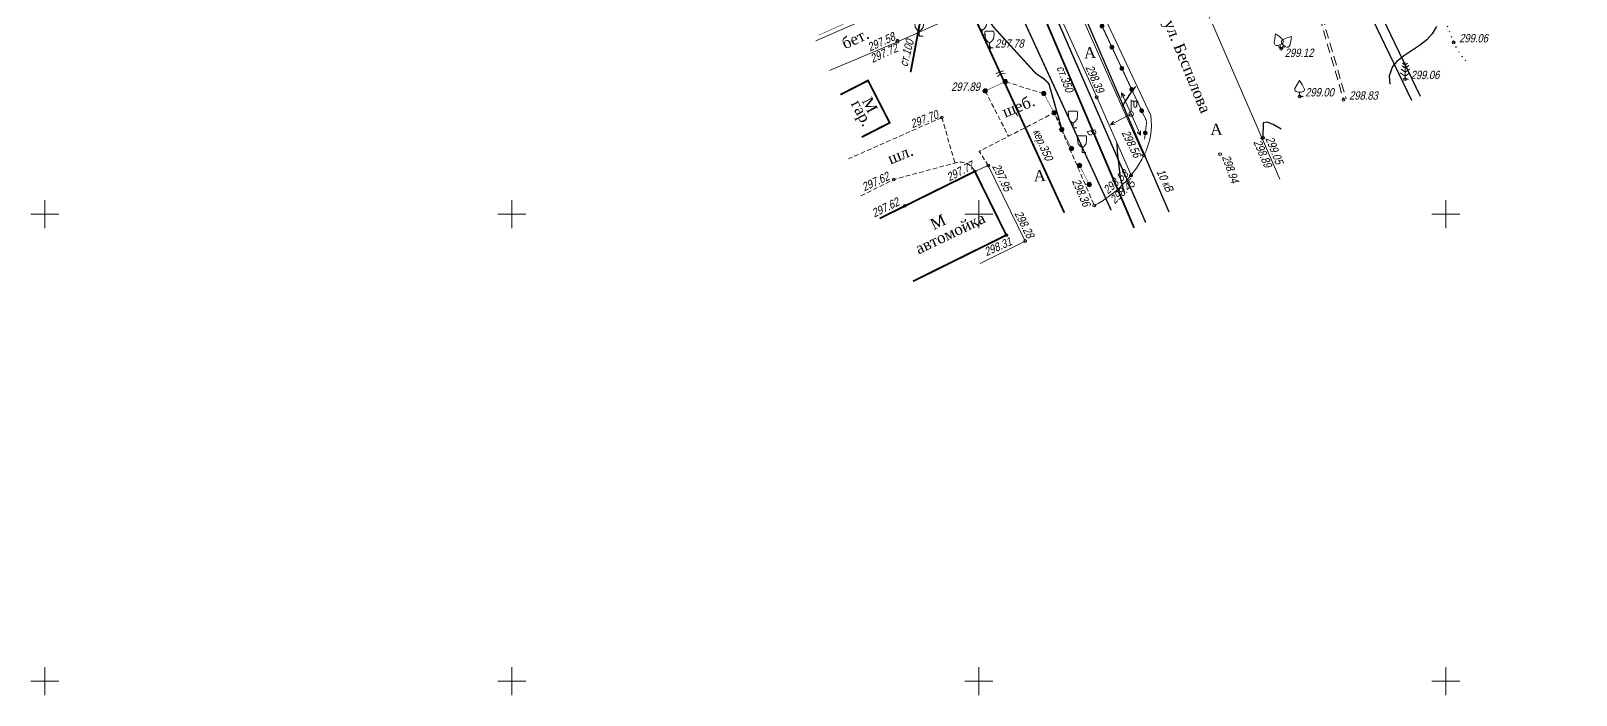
# Model space of a CAD drawing. Header units: metres. Extents: x 5191936 to 10384803, y 4968698 to 9938221.
# Drawn here: x 5192348.5 to 5192513.9, y 4968698.5 to 4968769.6 of the extents above; entities that cross this region are included whole.
import ezdxf

# ---------------------------------------------------------------- set-up
doc = ezdxf.new("R2010")
doc.units = ezdxf.units.M
for name, pattern in [('71327800', [1, 0, -1]), ('COMMUN', [6, 5, -1]), ('DASHED', [0.75, 0.5, -0.25]), ('DASHEDX2', [1.5, 1, -0.5])]:
    doc.linetypes.add(name, pattern=pattern)
doc.layers.get('0').update_dxf_attribs({"lineweight": 18})
for name, color, linetype, lineweight in [('51472300', 7, 'Continuous', 18), ('71133200', 7, 'Continuous', 18), ('71133300', 7, 'Continuous', 18), ('71133600', 7, 'Continuous', 18), ('82211000', 7, 'Continuous', 18), ('Commun', 7, 'Continuous', 18), ('GEO_POINTS', 7, 'Continuous', 18), ('Grid', 7, 'Continuous', 18), ('Sit', 7, 'Continuous', 18), ('Text', 7, 'Continuous', 18), ('Text_com', 7, 'Continuous', 18), ('Us_znak', 7, 'Continuous', 18)]:
    doc.layers.add(name, color=color, linetype=linetype, lineweight=lineweight)
for name, color, linetype in [('71315000', 7, 'Continuous'), ('71327800', 7, 'Continuous'), ('R_Поверхность1_CNT-MAJ', 7, 'Continuous'), ('R_Поверхность1_CNT-MIN', 7, 'Continuous')]:
    doc.layers.add(name, color=color, linetype=linetype)
doc.styles.add('eskd', font='ESKD1.shx', dxfattribs={"width": 1.2, "oblique": 15})
doc.styles.get("Standard").update_dxf_attribs({"font": 'arial.ttf', "width": 0.8, "oblique": 13, "height": 0.9})
doc.styles.add('style1', font='times.ttf', dxfattribs={"height": 1})
doc.linetypes.add('KABELww_500', pattern='A,0.0001,-0.4,[131,ltypeshp.shx,S=0.4,R=90,X=0.4,Y=-0.4],0.2,[131,ltypeshp.shx,S=0.2,R=90,X=0.4,Y=-0.2],3.6,[131,ltypeshp.shx,S=0.2,R=-90,X=-0.4,Y=0.2],0.2,[131,ltypeshp.shx,S=0.4,R=-90,X=-0.4,Y=0.4],-0.8,4,-0.4', length=9.6001)
doc.linetypes.add('ПОДЗ_ЛИНИИ_СВЯЗИ', pattern='A,4.8,-0.2,[133,ltypeshp.shx,S=0.2,R=0,X=-0.2,Y=0],-0.2,4.8,-2', length=12)

# ---------------------------------------------------------------- blocks, each defined once
blk = doc.blocks.new('71133200')
for p, q in [((-0.924145, 3.560442), (-1.024145, 3.360442)), ((-1.024145, 3.360442), (-0.977382, 2.864397)), ((-0.024145, 3.560442), (-0.924145, 3.560442)), ((-0.024145, 3.560442), (0.875855, 3.560442)), ((0.875855, 3.560442), (0.958164, 3.395824)), ((0.975974, 2.864397), (0.958164, 3.395824)), ((-0.977382, 2.864397), (-0.861899, 1.88241)), ((-0.861899, 1.88241), (-0.374616, 1.28565)), ((-0.374616, 1.28565), (0, 1.039723)), ((0, 1.039723), (0.401375, 1.321765)), ((0, 0), (0, 1.039723)), ((0.8, 0), (0, 0)), ((0.401375, 1.321765), (0.861899, 1.88241)), ((0.861899, 1.88241), (0.975974, 2.864397))]:
    blk.add_line(p, q)
at = {"style": 'eskd', "oblique": 14.99997778}
blk.add_attdef('Z', (1.873004, -0.239356), '', height=2, dxfattribs=at)
blk = doc.blocks.new('51472300')
for p, q in [((0, 0.5), (0, 3)), ((0, 2.75), (1.5, 2.75)), ((0.54, 1.74), (0.54, 2.75)), ((1.2, 1.74), (1.2, 2.75))]:
    blk.add_line(p, q)
at = {"color": 7}
for radius in [0.5, 0.05]:
    blk.add_circle((0, 0), radius, dxfattribs=at)
blk.add_arc((0.87, 1.75), 0.331, 182.1567, 357.8433)
at = {"oblique": 15}
blk.add_attdef('Z', (1.02, -1.37), '', height=2, dxfattribs=at)
blk = doc.blocks.new('71133300')
for p, q in [((0, 0.91), (0, 0)), ((0, 0), (0.76, 0))]:
    blk.add_line(p, q)
blk.add_lwpolyline([(0, 0.91), (-0.38, 0.91), (-0.76, 1.03), (-0.95, 1.21), (-1.01, 1.47), (-0.99, 1.69), (-0.54, 2.57), (0, 3.42), (0.54, 2.57), (0.99, 1.69), (1.01, 1.47), (0.95, 1.21), (0.76, 1.03), (0.39, 0.91)], close=True)
at = {"style": 'eskd', "oblique": 15}
blk.add_attdef('Z', (1.77, -0.69), '', height=2, dxfattribs=at)
blk = doc.blocks.new('71133600')
for p, q in [((-0.52, 3.39), (0, 3.02)), ((0, 3.02), (0.55, 3.39)), ((-0.86, 2.16), (0, 1.51)), ((0, 1.51), (0.96, 2.16))]:
    blk.add_line(p, q)
for points in [[(0.71, 0), (0, 0), (0, 3.55)], [(-1.05, 1.38), (0, 0.67), (1, 1.38)], [(-0.64, 2.84), (0, 2.37), (0, 2.37), (0.78, 2.93)]]:
    blk.add_lwpolyline(points)
at = {"style": 'eskd', "oblique": 15}
blk.add_attdef('Z', (2.03, -0.19), '', height=2, dxfattribs=at)
blk = doc.blocks.new('NAPR')
at = {"layer": 'Us_znak', "color": 0, "linetype": 'Continuous', "lineweight": -2}
for p in [(-0.19, 2.04), (0.19, 2.04)]:
    blk.add_line(p, (0, 2.5), dxfattribs=at)
blk.add_lwpolyline([(0, 0), (0, 2.5)], dxfattribs=at)
blk = doc.blocks.new('GRID')
at = {"layer": 'Grid', "color": 104}
blk.add_line((-1.5, 0), (1.5, 0), dxfattribs=at)
for points in [[(0, 0), (0, 1.5)], [(0, 0), (0, -1.5)]]:
    blk.add_lwpolyline(points, dxfattribs=at)
blk = doc.blocks.new('*U379')
at = {"layer": '82211000', "linetype": 'Continuous', "ltscale": 0.5}
blk.add_hatch(color=256, dxfattribs=at).paths.add_polyline_path([(5192467.85, 4968758.95, 1), (5192467.79, 4968758.45, 1)], flags=0)
at = {"layer": '82211000', "linetype": 'Continuous', "ltscale": 0.5, "flags": 128}
blk.add_lwpolyline([(5192467.97, 4968759.94, 0.1, 0.1, 0), (5192467.85, 4968758.95, 0, 0, 0)], format="xyseb", dxfattribs=at)
at = {"layer": '82211000', "ltscale": 0.5}
blk.add_lwpolyline([(5192467.79, 4968758.45, 0.1, 0.1, 0), (5192467.74, 4968758.02, 0.1, 0.1, 0)], format="xyseb", dxfattribs=at)
blk = doc.blocks.new('*U381')
at = {"layer": '82211000', "linetype": 'Continuous', "ltscale": 0.5}
for points in [[(5192462.22, 4968772.16, 1), (5192462.01, 4968772.61, 1)], [(5192463.28, 4968769.9, 1), (5192463.07, 4968770.35, 1)], [(5192464.35, 4968767.63, 1), (5192464.14, 4968768.09, 1)], [(5192465.41, 4968765.37, 1), (5192465.2, 4968765.83, 1)], [(5192466.48, 4968763.11, 1), (5192466.26, 4968763.56, 1)], [(5192467.54, 4968760.85, 1), (5192467.33, 4968761.3, 1)]]:
    blk.add_hatch(color=256, dxfattribs=at).paths.add_polyline_path(points, flags=0)
at = {"layer": '82211000', "ltscale": 0.5}
blk.add_lwpolyline([(5192462.01, 4968772.61, 0.1, 0.1, 0), (5192461.68, 4968773.31, 0.1, 0.1, 0)], format="xyseb", dxfattribs=at)
at = {"layer": '82211000', "linetype": 'Continuous', "ltscale": 0.5}
for points in [[(5192463.07, 4968770.35, 0.1, 0.1, 0), (5192462.22, 4968772.16, 0.1, 0.1, 0)], [(5192464.14, 4968768.09, 0.1, 0.1, 0), (5192463.28, 4968769.9, 0.1, 0.1, 0)], [(5192465.2, 4968765.83, 0.1, 0.1, 0), (5192464.35, 4968767.63, 0.1, 0.1, 0)], [(5192466.26, 4968763.56, 0.1, 0.1, 0), (5192465.41, 4968765.37, 0.1, 0.1, 0)], [(5192467.33, 4968761.3, 0.1, 0.1, 0), (5192466.48, 4968763.11, 0.1, 0.1, 0)]]:
    blk.add_lwpolyline(points, format="xyseb", dxfattribs=at)
at = {"layer": '82211000', "linetype": 'Continuous', "ltscale": 0.5, "flags": 128}
blk.add_lwpolyline([(5192467.97, 4968759.94, 0.1, 0.1, 0), (5192467.54, 4968760.85, 0, 0, 0)], format="xyseb", dxfattribs=at)
blk = doc.blocks.new('*U386')
at = {"layer": '82211000', "linetype": 'Continuous', "ltscale": 0.5}
for points in [[(5192462.03, 4968772.64, 1), (5192462.24, 4968772.19, 1)], [(5192463.09, 4968770.38, 1), (5192463.3, 4968769.93, 1)], [(5192464.14, 4968768.12, 1), (5192464.36, 4968767.66, 1)], [(5192465.2, 4968765.85, 1), (5192465.42, 4968765.4, 1)], [(5192466.26, 4968763.59, 1), (5192466.47, 4968763.13, 1)], [(5192467.32, 4968761.32, 1), (5192467.53, 4968760.87, 1)]]:
    blk.add_hatch(color=256, dxfattribs=at).paths.add_polyline_path(points, flags=0)
at = {"layer": '82211000', "linetype": 'Continuous', "ltscale": 0.5, "flags": 128}
blk.add_lwpolyline([(5192461.6, 4968773.55, 0.1, 0.1, 0), (5192462.03, 4968772.64, 0, 0, 0)], format="xyseb", dxfattribs=at)
at = {"layer": '82211000', "linetype": 'Continuous', "ltscale": 0.5}
for points in [[(5192462.24, 4968772.19, 0.1, 0.1, 0), (5192463.09, 4968770.38, 0.1, 0.1, 0)], [(5192463.3, 4968769.93, 0.1, 0.1, 0), (5192464.14, 4968768.12, 0.1, 0.1, 0)], [(5192464.36, 4968767.66, 0.1, 0.1, 0), (5192465.2, 4968765.85, 0.1, 0.1, 0)], [(5192465.42, 4968765.4, 0.1, 0.1, 0), (5192466.26, 4968763.59, 0.1, 0.1, 0)], [(5192466.47, 4968763.13, 0.1, 0.1, 0), (5192467.32, 4968761.32, 0.1, 0.1, 0)]]:
    blk.add_lwpolyline(points, format="xyseb", dxfattribs=at)
at = {"layer": '82211000', "ltscale": 0.5}
blk.add_lwpolyline([(5192467.53, 4968760.87, 0.1, 0.1, 0), (5192467.97, 4968759.94, 0.1, 0.1, 0)], format="xyseb", dxfattribs=at)

msp = doc.modelspace()

# ---------------------------------------------------------------- hatches: boundary and pattern name
at = {"layer": 'Sit'}
h = msp.add_hatch(color=256, dxfattribs=at)
h.dxf.hatch_style = 1
edge = h.paths.add_edge_path()
edge.add_arc((5192452.826, 4968764.186), 0.237, 0, 360)
h = msp.add_hatch(color=256, dxfattribs=at)
h.dxf.hatch_style = 1
edge = h.paths.add_edge_path()
edge.add_arc((5192450.679, 4968763.199), 0.237, 0, 360)
h = msp.add_hatch(color=256, dxfattribs=at)
h.dxf.hatch_style = 1
edge = h.paths.add_edge_path()
edge.add_arc((5192456.95, 4968762.91), 0.237, 0, 360)
h = msp.add_hatch(color=256, dxfattribs=at)
h.dxf.hatch_style = 1
edge = h.paths.add_edge_path()
edge.add_arc((5192458.069, 4968760.861), 0.237, 0, 360)
h = msp.add_hatch(color=256, dxfattribs=at)
h.dxf.hatch_style = 1
edge = h.paths.add_edge_path()
edge.add_arc((5192458.876, 4968759.075), 0.237, 0, 360)
h = msp.add_hatch(color=256, dxfattribs=at)
h.dxf.hatch_style = 1
edge = h.paths.add_edge_path()
edge.add_arc((5192459.913, 4968757.037), 0.237, 0, 360)
h = msp.add_hatch(color=256, dxfattribs=at)
h.dxf.hatch_style = 1
edge = h.paths.add_edge_path()
edge.add_arc((5192460.776, 4968755.216), 0.237, 0, 360)
h = msp.add_hatch(color=256, dxfattribs=at)
h.dxf.hatch_style = 1
edge = h.paths.add_edge_path()
edge.add_arc((5192461.813, 4968753.178), 0.237, 0, 360)

# ---------------------------------------------------------------- linework, layer by layer
at = {"color": 192, "linetype": 'ПОДЗ_ЛИНИИ_СВЯЗИ', "lineweight": 60, "ltscale": 0.4, "const_width": 0.15, "elevation": 295.619, "flags": 128}
msp.add_lwpolyline([(5192419.742, 4968859.39), (5192467.862, 4968749.101)], dxfattribs=at)
at = {"color": 192, "linetype": 'ПОДЗ_ЛИНИИ_СВЯЗИ', "lineweight": 60, "ltscale": 0.4, "const_width": 0.15, "flags": 128}
msp.add_lwpolyline([(5192454.39, 4968771.655), (5192464.167, 4968750.423)], dxfattribs=at)
at = {"layer": '71315000'}
for p, q in [((5192443.999, 4968753.289), (5192443.999, 4968753.289)), ((5192444.749, 4968753.289), (5192444.749, 4968753.289)), ((5192445.499, 4968753.289), (5192445.499, 4968753.289))]:
    msp.add_line(p, q, dxfattribs=at)
at = {"layer": '71327800', "linetype": '71327800', "ltscale": 0.5, "elevation": 303.345, "flags": 128}
msp.add_lwpolyline([(5192499.802, 4968791.751, 0.1198235), (5192506, 4968783.529, 0.1626358), (5192507.338, 4968783.019, -0.4805931), (5192507.72, 4968781.141, -0.0793003), (5192502.812, 4968779.706, -0.0053635), (5192497.874, 4968779.133, 0.3787898), (5192493.489, 4968774.347, 0.3208535), (5192495.23, 4968773.656, -0.1944736), (5192499.34, 4968772.661, 0.0367257), (5192500.832, 4968768.395, 0.0902399), (5192502.175, 4968766.388, 5.52321)], format="xyb", dxfattribs=at)
at = {"layer": 'Commun', "color": 1, "linetype": 'KABELww_500', "lineweight": 30, "elevation": 289.986, "flags": 128}
for points in [[(5192382.466, 4969011.289), (5192415.089, 4968933.441), (5192434.818, 4968889.937), (5192496.307, 4968762.206)], [(5192470.823, 4968955.324), (5192470.043, 4968959.241), (5192459.28, 4968956.949), (5192460.771, 4968950.247), (5192451.844, 4968948.527), (5192433.445, 4968895.36), (5192497.244, 4968762.638)], [(5192425.079, 4968855.453), (5192470.325, 4968750.235)]]:
    msp.add_lwpolyline(points, dxfattribs=at)
at = {"layer": 'Commun', "color": 106, "linetype": 'COMMUN', "ltscale": 0.7, "const_width": 0.2, "elevation": 295.736, "flags": 128}
msp.add_lwpolyline([(5192423.269, 4968850.237), (5192466.623, 4968748.53)], dxfattribs=at)
at = {"layer": 'Commun', "color": 32, "linetype": 'COMMUN', "const_width": 0.2, "elevation": 297.85, "flags": 128}
for points in [[(5192445.463, 4968779.967), (5192442.694, 4968765.209)], [(5192445.463, 4968779.967), (5192459.153, 4968750.153)]]:
    msp.add_lwpolyline(points, dxfattribs=at)
at = {"layer": 'GEO_POINTS', "color": 1}
for points, elevation in [([(5192441.271, 4968768.464), (5192441.271, 4968768.464)], 297.719), ([(5192441.289, 4968768.603), (5192441.289, 4968768.603)], 297.577), ([(5192451.136, 4968767.826), (5192451.136, 4968767.826)], 297.779), ([(5192482.37, 4968767.711), (5192482.37, 4968767.711)], 299.124), ([(5192500.832, 4968768.395), (5192500.832, 4968768.395)], 299.063), ([(5192495.632, 4968764.46), (5192495.632, 4968764.46)], 299.055), ([(5192450.679, 4968763.199), (5192450.679, 4968763.199)], 297.892), ([(5192462.617, 4968762.513), (5192462.617, 4968762.513)], 298.392), ([(5192484.343, 4968762.604), (5192484.343, 4968762.604)], 299), ([(5192489.044, 4968762.256), (5192489.044, 4968762.256)], 298.834), ([(5192446.035, 4968760.352), (5192446.035, 4968760.352)], 297.696), ([(5192480.326, 4968758.146), (5192480.326, 4968758.146)], 298.893), ([(5192480.424, 4968758.178), (5192480.424, 4968758.178)], 299.048), ([(5192467.67, 4968756.293), (5192467.67, 4968756.293)], 298.563), ([(5192475.825, 4968756.428), (5192475.825, 4968756.428)], 298.937), ([(5192440.887, 4968753.712), (5192440.887, 4968753.712)], 297.618), ([(5192449.566, 4968754.579), (5192449.566, 4968754.579)], 297.767), ([(5192451.01, 4968755.202), (5192451.01, 4968755.202)], 297.954), ([(5192466.289, 4968754.15), (5192466.289, 4968754.15)], 298.445), ([(5192466.301, 4968754.159), (5192466.301, 4968754.159)], 298.577), ([(5192442.07, 4968750.902), (5192442.07, 4968750.902)], 297.624), ([(5192462.358, 4968750.922), (5192462.358, 4968750.922)], 298.361), ([(5192452.942, 4968747.757), (5192452.942, 4968747.757)], 298.31), ([(5192454.96, 4968747.121), (5192454.96, 4968747.121)], 298.279)]:
    msp.add_lwpolyline(points, dxfattribs=dict(at, elevation=elevation))
for centre in [(5192441.271, 4968768.464, 297.719), (5192441.289, 4968768.603, 297.577), (5192500.832, 4968768.395, 299.063), (5192451.136, 4968767.826, 297.779), (5192482.37, 4968767.711, 299.124), (5192495.632, 4968764.46, 299.055), (5192450.679, 4968763.199, 297.892), (5192462.617, 4968762.513, 298.392), (5192484.343, 4968762.604, 299), (5192489.044, 4968762.256, 298.834), (5192446.035, 4968760.352, 297.696), (5192480.326, 4968758.146, 298.893), (5192480.424, 4968758.178, 299.048), (5192451.01, 4968755.202, 297.954), (5192467.67, 4968756.293, 298.563), (5192475.825, 4968756.428, 298.937), (5192440.887, 4968753.712, 297.618), (5192449.566, 4968754.579, 297.767), (5192466.289, 4968754.15, 298.445), (5192466.301, 4968754.159, 298.577), (5192442.07, 4968750.902, 297.624), (5192462.358, 4968750.922, 298.361), (5192452.942, 4968747.757, 298.31), (5192454.96, 4968747.121, 298.279)]:
    msp.add_circle(centre, 0.15, dxfattribs=at)
at = {"layer": 'R_Поверхность1_CNT-MAJ', "color": 32, "const_width": 0.15, "elevation": 298}
for points in [[(5192450, 4968772.367), (5192450.538, 4968771.486), (5192451.586, 4968770.019), (5192456.101, 4968765.062), (5192456.942, 4968764.508), (5192457.502, 4968763.954), (5192458.849, 4968759.197)], [(5192458.532, 4968760.418), (5192458.523, 4968760.359), (5192458.402, 4968760.088)]]:
    msp.add_lwpolyline(points, dxfattribs=at)
at = {"layer": 'R_Поверхность1_CNT-MIN', "color": 32}
for points, elevation in [([(5192498.997, 4968770.109), (5192498.545, 4968769.305), (5192497.953, 4968768.674), (5192497.171, 4968768.064), (5192495.466, 4968766.902), (5192494.755, 4968766.343), (5192494.282, 4968765.796), (5192493.917, 4968764.829), (5192493.986, 4968763.909)], 299), ([(5192466.753, 4968763.672), (5192466.127, 4968762.83), (5192465.612, 4968762.04), (5192465.335, 4968761.514)], 298.5), ([(5192482.364, 4968759.096), (5192481.507, 4968759.61), (5192480.868, 4968759.834), (5192480.448, 4968759.767), (5192480.394, 4968758.168), (5192480.338, 4968758.119)], 299), ([(5192464.786, 4968757.595), (5192464.799, 4968756.708), (5192465.131, 4968753.903), (5192465.604, 4968752.25)], 298.5)]:
    msp.add_lwpolyline(points, dxfattribs=dict(at, elevation=elevation))
at = {"layer": 'Sit'}
for points, elevation in [([(5192441.784, 4968847.178), (5192451.471, 4968824.754), (5192456.948, 4968812.198), (5192462.682, 4968798.966), (5192466.036, 4968791.178), (5192472.247, 4968776.792), (5192482.229, 4968753.754)], 296.015), ([(5192448.752, 4968775.66), (5192432.528, 4968768.55)], 297.946), ([(5192457.103, 4968774.733), (5192462.617, 4968762.513), (5192466.301, 4968754.159)], 298.031), ([(5192459.86, 4968774.665), (5192459.757, 4968774.095), (5192464.607, 4968763.142), (5192467.67, 4968756.293)], 298.025), ([(5192440.451, 4968759.784), (5192438.133, 4968764.309)], 297.557)]:
    msp.add_lwpolyline(points, dxfattribs=dict(at, elevation=elevation))
at = {"layer": 'Sit', "linetype": 'DASHEDX2', "elevation": 296.46, "flags": 128}
for points in [[(5192462.08, 4968837.232), (5192466.214, 4968826.389), (5192472.024, 4968811.589), (5192476.027, 4968802.257), (5192480.519, 4968789.474), (5192485.482, 4968774.503), (5192489.044, 4968762.256)], [(5192462.361, 4968837.339), (5192466.494, 4968826.498), (5192472.301, 4968811.703), (5192476.306, 4968802.366), (5192480.803, 4968789.571), (5192485.768, 4968774.592), (5192489.332, 4968762.34)]]:
    msp.add_lwpolyline(points, dxfattribs=at)
at = {"layer": 'Sit', "const_width": 0.05}
for points, elevation in [([(5192513.921, 4968815.927), (5192437.081, 4968771.063), (5192432.86, 4968769.173)], 300.07), ([(5192450.679, 4968763.199), (5192452.826, 4968764.186)], 297.892), ([(5192458.069, 4968760.861), (5192456.95, 4968762.91)], 297.963), ([(5192459.913, 4968757.037), (5192458.876, 4968759.075)], 298.171), ([(5192461.813, 4968753.178), (5192460.776, 4968755.216)], 298.282)]:
    msp.add_lwpolyline(points, dxfattribs=dict(at, elevation=elevation))
at = {"layer": 'Sit', "elevation": 298.025}
for points in [[(5192456.671, 4968774.741, 0.1011566), (5192453.922, 4968774.121), (5192441.271, 4968768.464), (5192433.999, 4968765.368)], [(5192456.671, 4968774.741, -0.0023264), (5192459.86, 4968774.665, -0.2263227), (5192462.426, 4968773.35), (5192468.404, 4968760.568)]]:
    msp.add_lwpolyline(points, format="xyb", dxfattribs=at)
at = {"layer": 'Sit', "const_width": 0.2}
for points in [[(5192437.457, 4968758.25), (5192440.451, 4968759.784), (5192438.133, 4968764.309), (5192435.186, 4968762.8)], [(5192442.941, 4968742.809), (5192452.942, 4968747.757), (5192449.566, 4968754.579), (5192439.364, 4968749.532)]]:
    msp.add_lwpolyline(points, dxfattribs=at)
at = {"layer": 'Sit', "linetype": 'DASHED', "flags": 128}
for points, elevation in [([(5192456.95, 4968762.91), (5192452.826, 4968764.186)], 298.055), ([(5192450.679, 4968763.199), (5192453.178, 4968758.344)], 297.892), ([(5192446.035, 4968760.352), (5192436.029, 4968755.924)], 297.696), ([(5192446.035, 4968760.352), (5192447.44, 4968755.475)], 297.696)]:
    msp.add_lwpolyline(points, dxfattribs=dict(at, elevation=elevation))
msp.add_lwpolyline([(5192451.01, 4968755.202), (5192450.037, 4968756.728), (5192458.069, 4968760.861), (5192462.358, 4968750.922)], dxfattribs=at)
at = {"layer": 'Sit'}
for points in [[(5192467.67, 4968756.293, 0.1589802), (5192468.404, 4968760.568, -1.1569479)], [(5192462.358, 4968750.922, 0.1536654), (5192467.67, 4968756.293)]]:
    msp.add_lwpolyline(points, format="xyb", dxfattribs=at)
at = {"layer": 'Sit', "linetype": 'DASHED', "flags": 128}
msp.add_lwpolyline([(5192449.566, 4968754.579, 0.3873228), (5192447.44, 4968755.475), (5192440.887, 4968753.712), (5192437.169, 4968751.86)], format="xyb", dxfattribs=at)
at = {"layer": 'Sit'}
msp.add_lwpolyline([(5192449.566, 4968754.579), (5192451.01, 4968755.202), (5192454.96, 4968747.121), (5192450.123, 4968744.728)], dxfattribs=at)
for centre in [(5192452.826, 4968764.186, 297.939), (5192450.679, 4968763.199, 297.892), (5192456.95, 4968762.91, 298.055), (5192458.069, 4968760.861, 297.963), (5192458.876, 4968759.075, 298.021), (5192459.913, 4968757.037, 298.171), (5192460.776, 4968755.216, 298.132), (5192461.813, 4968753.178, 298.282)]:
    msp.add_circle(centre, 0.237, dxfattribs=at)

# ---------------------------------------------------------------- block references
at = {"layer": '51472300', "color": 0, "xscale": 0.5, "yscale": 0.5, "zscale": 0.5}
msp.add_blockref('51472300', (5192466.306, 4968760.73, 298.483), dxfattribs=at)
at = {"layer": '71133200', "color": 0, "xscale": 0.5, "yscale": 0.5, "zscale": 0.5}
for p in [(5192443.618, 4968769.074, 297.857), (5192450.357, 4968769.193, 297.85), (5192451.136, 4968767.826, 297.779), (5192460.08, 4968759.237, 298.269), (5192461.053, 4968756.602, 298.327)]:
    msp.add_blockref('71133200', p, dxfattribs=at)
at = {"layer": '71133300', "color": 0, "yscale": 0.5, "zscale": 0.5}
for xscale, rotation in [(0.5, 20.28530653153805), (-0.4999999999999999, 320.3630684543081)]:
    msp.add_blockref('71133300', (5192482.37, 4968767.711, 299.124), dxfattribs=dict(at, xscale=xscale, rotation=rotation))
at = {"layer": '71133300', "color": 0, "xscale": 0.5, "yscale": 0.5, "zscale": 0.5}
msp.add_blockref('71133300', (5192484.343, 4968762.604, 299), dxfattribs=at)
at = {"layer": '71133600', "color": 0, "xscale": 0.5, "yscale": 0.5, "zscale": 0.5}
msp.add_blockref('71133600', (5192495.632, 4968764.46, 299.055), dxfattribs=at)
at = {"layer": '82211000'}
for name in ['*U386', '*U381', '*U379']:
    msp.add_blockref(name, (0, 0), dxfattribs=at)
at = {"layer": 'Grid', "color": 7, "linetype": 'Continuous'}
for p in [(5192350, 4968750), (5192400, 4968750), (5192450, 4968750), (5192500, 4968750), (5192350, 4968700), (5192400, 4968700), (5192450, 4968700), (5192500, 4968700)]:
    msp.add_blockref('GRID', p, dxfattribs=at)
at = {"layer": 'Sit', "linetype": 'Continuous'}
for rotation in [24.37819073987515, 203.7781267063298]:
    msp.add_blockref('NAPR', (5192466.306, 4968760.73, 298.483), dxfattribs=dict(at, rotation=rotation))
at = {"layer": 'Sit', "linetype": 'Continuous', "xscale": -1, "rotation": 117.371523247032}
msp.add_blockref('NAPR', (5192466.306, 4968760.73, 298.483), dxfattribs=at)

# ---------------------------------------------------------------- texts
at = {"layer": 'GEO_POINTS', "oblique": 13, "width": 0.8}
for s, rotation, p in [('297.58', 24.56265, (5192438.331, 4968767.402, 297.271)), ('ст.100', 75.11099, (5192442.313, 4968765.723)), ('297.72', 24.09505, (5192438.613, 4968766.19, 297.414)), ('298.39', 293.79581, (5192461.396, 4968765.72, 298.392)), ('297.70', 20.98258, (5192442.88, 4968759.209, 297.696)), ('кер.350', 293.25945, (5192455.753, 4968758.876)), ('298.56', 295.89577, (5192465.26, 4968758.724, 298.563)), ('298.89', 293.42754, (5192479.376, 4968757.722, 298.893)), ('299.05', 291.62076, (5192480.665, 4968758.11, 299.048)), ('297.77', 27.33167, (5192446.835, 4968753.495, 297.767)), ('297.95', 296.04965, (5192451.403, 4968755.109, 297.954)), ('298.94', 289.66411, (5192476.001, 4968756.143, 298.937)), ('297.62', 24.96209, (5192437.726, 4968752.426, 297.618)), ('298.36', 293.31147, (5192459.952, 4968753.545, 298.361)), ('298.58', 42.64253, (5192463.818, 4968752.088, 298.577)), ('298.45', 42.8321, (5192464.544, 4968751.052, 298.445)), ('297.62', 26.13029, (5192438.812, 4968749.634, 297.624)), ('298.28', 296.88407, (5192453.778, 4968750.072, 298.279)), ('298.31', 23.86527, (5192450.813, 4968745.49, 298.31))]:
    msp.add_text(s, height=0.9, rotation=rotation, dxfattribs=at).set_placement(p)
for s, p in [('297.78', (5192451.736, 4968767.826, 297.779)), ('299.06', (5192501.432, 4968768.395, 299.063)), ('299.12', (5192482.748, 4968766.829, 299.124)), ('299.06', (5192496.232, 4968764.46, 299.055)), ('297.89', (5192447.042, 4968763.199, 297.892)), ('299.00', (5192484.943, 4968762.604, 299)), ('298.83', (5192489.644, 4968762.256, 298.834))]:
    msp.add_text(s, height=0.9, dxfattribs=at).set_placement(p)
at = {"layer": 'Text', "style": 'style1'}
for s, rotation, p in [('ул. Беспалова', 292.24517, (5192469.784, 4968770.516)), ('бет.', 25.05755, (5192435.674, 4968767.629, 0.997)), ('А', 2.13396, (5192461.263, 4968766.673, -296.436)), ('гар.', 297.62189, (5192436.268, 4968761.844)), ('М', 297.62189, (5192437.434, 4968762.134)), ('щеб.', 22.00982, (5192452.808, 4968760.326, -296.436)), ('А', 2.13396, (5192474.787, 4968758.467, -296.436)), ('шл.', 22.00982, (5192440.531, 4968755.312, -296.436)), ('А', 2.13396, (5192455.881, 4968753.497, -594.466)), ('автомойка', 25.71177, (5192443.548, 4968745.673)), ('М', 25.71177, (5192445.158, 4968748.268))]:
    msp.add_text(s, height=1.2, rotation=rotation, dxfattribs=at).set_placement(p)
at = {"layer": 'Text_com', "oblique": 13, "width": 0.8}
for s, rotation, p in [('К', 303.39447, (5192451.709, 4968765.144)), ('ст.350', 290.45171, (5192458.296, 4968765.699, -17.947)), ('В', 296.75779, (5192461.499, 4968758.937, 282.899))]:
    msp.add_text(s, height=0.9, rotation=rotation, dxfattribs=at).set_placement(p)
at = {"layer": 'Text_com', "color": 1, "oblique": 13, "width": 0.8}
msp.add_text('10 кВ ', height=0.9, rotation=295.65484, dxfattribs=at).set_placement((5192468.982, 4968754.556, 271.49))

doc.saveas('drawing.dxf')
